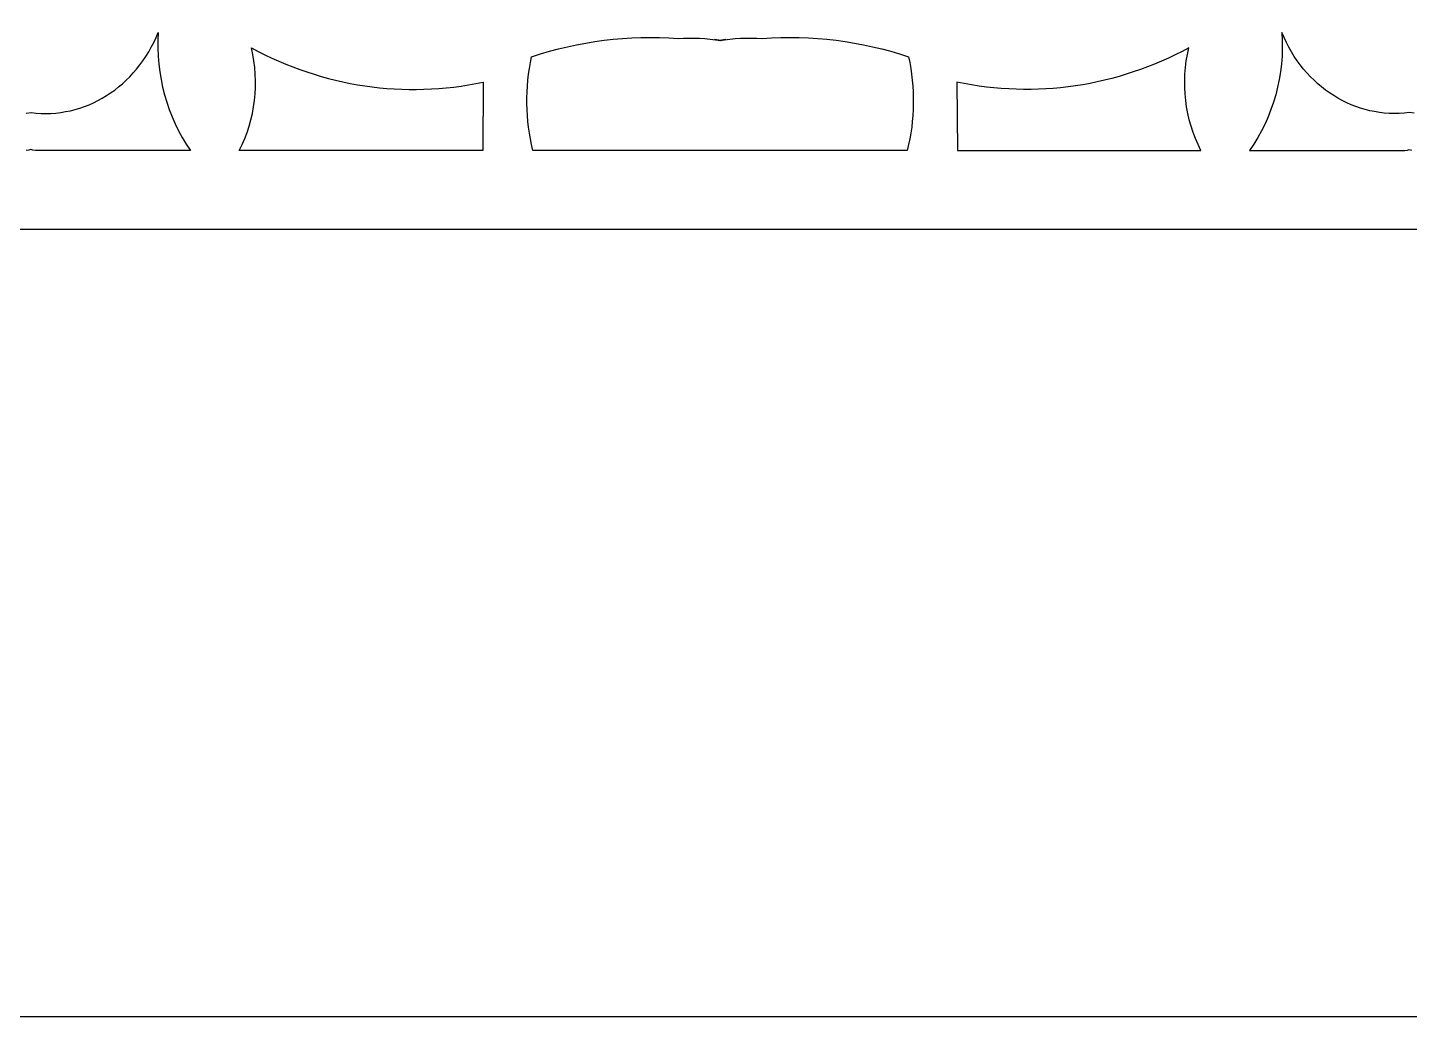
# Model space of a CAD drawing. Extents: x -3069 to -2029, y 258 to 1298.
# Drawn here: x -2593.2 to -2505.4, y 257.8 to 320.6 of the extents above; entities that cross this region are included whole.
import ezdxf

# ---------------------------------------------------------------- set-up
doc = ezdxf.new("R2010")
doc.units = 0
doc.layers.add('LAYER_1', color=18, linetype='CONTINUOUS')
doc.layers.add('LAYER_2', color=174, linetype='CONTINUOUS')

msp = doc.modelspace()

# ---------------------------------------------------------------- linework, layer by layer
at = {"layer": 'LAYER_1'}
for points in [[(-2333.803, 257.751), (-2029.194, 562.36), (-2029.194, 993.142), (-2333.803, 1297.751), (-2764.585, 1297.751), (-3069.194, 993.142), (-3069.194, 562.36), (-2764.585, 257.751)], [(-2549.194, 312.763), (-2561.088, 312.763), (-2561.173, 313.128), (-2561.248, 313.495), (-2561.311, 313.865), (-2561.365, 314.236), (-2561.407, 314.608), (-2561.439, 314.981), (-2561.46, 315.355), (-2561.47, 315.73), (-2561.47, 316.104), (-2561.459, 316.479), (-2561.437, 316.853), (-2561.404, 317.227), (-2561.361, 317.599), (-2561.307, 317.971), (-2561.242, 318.341), (-2561.167, 318.709), (-2560.601, 318.892), (-2560.032, 319.06), (-2559.46, 319.213), (-2558.886, 319.352), (-2558.309, 319.476), (-2557.729, 319.586), (-2557.148, 319.681), (-2556.565, 319.761), (-2555.981, 319.826), (-2555.395, 319.877), (-2554.808, 319.913), (-2554.22, 319.934), (-2553.632, 319.94), (-2553.043, 319.932), (-2552.455, 319.908), (-2551.866, 319.869), (-2551.522, 319.891), (-2551.178, 319.902), (-2550.835, 319.902), (-2550.494, 319.891), (-2550.154, 319.87), (-2549.815, 319.838), (-2549.477, 319.796), (-2549.14, 319.744), (-2549.548, 319.806), (-2549.194, 319.744), (-2548.84, 319.806), (-2549.248, 319.744), (-2548.911, 319.796), (-2548.573, 319.838), (-2548.234, 319.87), (-2547.894, 319.891), (-2547.552, 319.902), (-2547.21, 319.902), (-2546.866, 319.891), (-2546.522, 319.869), (-2545.933, 319.908), (-2545.344, 319.932), (-2544.756, 319.94), (-2544.168, 319.934), (-2543.58, 319.913), (-2542.993, 319.877), (-2542.407, 319.826), (-2541.823, 319.761), (-2541.24, 319.681), (-2540.659, 319.586), (-2540.079, 319.476), (-2539.502, 319.352), (-2538.928, 319.213), (-2538.356, 319.06), (-2537.787, 318.892), (-2537.221, 318.709), (-2537.145, 318.341), (-2537.081, 317.971), (-2537.027, 317.599), (-2536.983, 317.227), (-2536.951, 316.853), (-2536.929, 316.479), (-2536.918, 316.104), (-2536.918, 315.73), (-2536.928, 315.355), (-2536.949, 314.981), (-2536.981, 314.608), (-2537.023, 314.236), (-2537.076, 313.865), (-2537.14, 313.495), (-2537.215, 313.128), (-2537.3, 312.763)], [(-2579.743, 312.763), (-2579.56, 313.137), (-2579.394, 313.519), (-2579.246, 313.908), (-2579.116, 314.304), (-2579.003, 314.705), (-2578.909, 315.111), (-2578.833, 315.521), (-2578.775, 315.934), (-2578.735, 316.35), (-2578.713, 316.768), (-2578.71, 317.187), (-2578.725, 317.607), (-2578.759, 318.026), (-2578.811, 318.444), (-2578.882, 318.861), (-2578.972, 319.275), (-2578.543, 319.048), (-2578.109, 318.832), (-2577.673, 318.625), (-2577.233, 318.429), (-2576.791, 318.242), (-2576.345, 318.066), (-2575.897, 317.9), (-2575.447, 317.744), (-2574.993, 317.599), (-2574.538, 317.463), (-2574.081, 317.338), (-2573.621, 317.223), (-2573.16, 317.118), (-2572.697, 317.023), (-2572.232, 316.939), (-2571.766, 316.865), (-2571.299, 316.801), (-2570.831, 316.748), (-2570.362, 316.705), (-2569.891, 316.673), (-2569.421, 316.651), (-2568.949, 316.639), (-2568.478, 316.638), (-2568.006, 316.647), (-2567.533, 316.667), (-2567.061, 316.697), (-2566.589, 316.738), (-2566.118, 316.79), (-2565.647, 316.852), (-2565.176, 316.925), (-2564.707, 317.008), (-2564.238, 317.102), (-2564.271, 312.763)], [(-2518.645, 312.763), (-2518.828, 313.137), (-2518.994, 313.519), (-2519.142, 313.908), (-2519.272, 314.304), (-2519.384, 314.705), (-2519.479, 315.111), (-2519.555, 315.521), (-2519.613, 315.934), (-2519.653, 316.35), (-2519.675, 316.768), (-2519.678, 317.187), (-2519.663, 317.607), (-2519.629, 318.026), (-2519.577, 318.444), (-2519.506, 318.861), (-2519.416, 319.275), (-2519.845, 319.048), (-2520.278, 318.832), (-2520.715, 318.625), (-2521.155, 318.429), (-2521.597, 318.242), (-2522.043, 318.066), (-2522.491, 317.9), (-2522.941, 317.744), (-2523.394, 317.599), (-2523.85, 317.463), (-2524.307, 317.338), (-2524.767, 317.223), (-2525.228, 317.118), (-2525.691, 317.023), (-2526.156, 316.939), (-2526.622, 316.865), (-2527.089, 316.801), (-2527.557, 316.748), (-2528.026, 316.705), (-2528.496, 316.673), (-2528.967, 316.651), (-2529.439, 316.639), (-2529.91, 316.638), (-2530.382, 316.647), (-2530.854, 316.667), (-2531.327, 316.697), (-2531.798, 316.738), (-2532.27, 316.79), (-2532.741, 316.852), (-2533.212, 316.925), (-2533.681, 317.008), (-2534.15, 317.102), (-2534.117, 312.763)]]:
    msp.add_lwpolyline(points, close=True, dxfattribs=at)
for points in [[(-2593.288, 315.13), (-2592.969, 315.165), (-2592.651, 315.131), (-2592.334, 315.112), (-2592.018, 315.107), (-2591.704, 315.116), (-2591.392, 315.139), (-2591.082, 315.175), (-2590.775, 315.224), (-2590.47, 315.287), (-2590.169, 315.363), (-2589.871, 315.452), (-2589.577, 315.553), (-2589.288, 315.667), (-2589.003, 315.792), (-2588.723, 315.93), (-2588.448, 316.08), (-2588.178, 316.242), (-2587.915, 316.415), (-2587.657, 316.599), (-2587.407, 316.795), (-2587.163, 317.001), (-2586.926, 317.218), (-2586.696, 317.446), (-2586.475, 317.684), (-2586.262, 317.932), (-2586.057, 318.19), (-2585.861, 318.458), (-2585.674, 318.735), (-2585.497, 319.022), (-2585.329, 319.318), (-2585.172, 319.623), (-2585.025, 319.937), (-2584.888, 320.259), (-2584.911, 319.754), (-2584.913, 319.251), (-2584.893, 318.75), (-2584.853, 318.251), (-2584.793, 317.756), (-2584.712, 317.266), (-2584.611, 316.78), (-2584.491, 316.301), (-2584.35, 315.827), (-2584.191, 315.362), (-2584.012, 314.904), (-2583.814, 314.455), (-2583.597, 314.015), (-2583.362, 313.586), (-2583.108, 313.168), (-2582.836, 312.762), (-2592.693, 312.763), (-2592.857, 312.771), (-2592.982, 312.82), (-2593.111, 312.771), (-2593.276, 312.763)], [(-2505.1, 315.13), (-2505.419, 315.165), (-2505.737, 315.131), (-2506.054, 315.112), (-2506.37, 315.107), (-2506.684, 315.116), (-2506.996, 315.139), (-2507.306, 315.175), (-2507.613, 315.224), (-2507.918, 315.287), (-2508.219, 315.363), (-2508.517, 315.452), (-2508.811, 315.553), (-2509.1, 315.667), (-2509.385, 315.792), (-2509.665, 315.93), (-2509.94, 316.08), (-2510.21, 316.242), (-2510.473, 316.415), (-2510.731, 316.599), (-2510.981, 316.795), (-2511.225, 317.001), (-2511.462, 317.218), (-2511.691, 317.446), (-2511.913, 317.684), (-2512.126, 317.932), (-2512.331, 318.19), (-2512.527, 318.458), (-2512.714, 318.735), (-2512.891, 319.022), (-2513.059, 319.318), (-2513.216, 319.623), (-2513.363, 319.937), (-2513.499, 320.259), (-2513.477, 319.754), (-2513.475, 319.251), (-2513.495, 318.75), (-2513.535, 318.251), (-2513.595, 317.756), (-2513.676, 317.266), (-2513.777, 316.78), (-2513.897, 316.301), (-2514.038, 315.827), (-2514.197, 315.362), (-2514.376, 314.904), (-2514.574, 314.455), (-2514.791, 314.015), (-2515.026, 313.586), (-2515.28, 313.168), (-2515.551, 312.762), (-2505.695, 312.763), (-2505.531, 312.771), (-2505.406, 312.82), (-2505.277, 312.771)]]:
    msp.add_lwpolyline(points, dxfattribs=at)
at = {"layer": 'LAYER_2'}
msp.add_lwpolyline([(-2354.514, 307.751), (-2079.194, 583.07), (-2079.194, 972.431), (-2354.514, 1247.751), (-2743.874, 1247.751), (-3019.194, 972.431), (-3019.194, 583.07), (-2743.874, 307.751)], close=True, dxfattribs=at)

doc.saveas('drawing.dxf')
